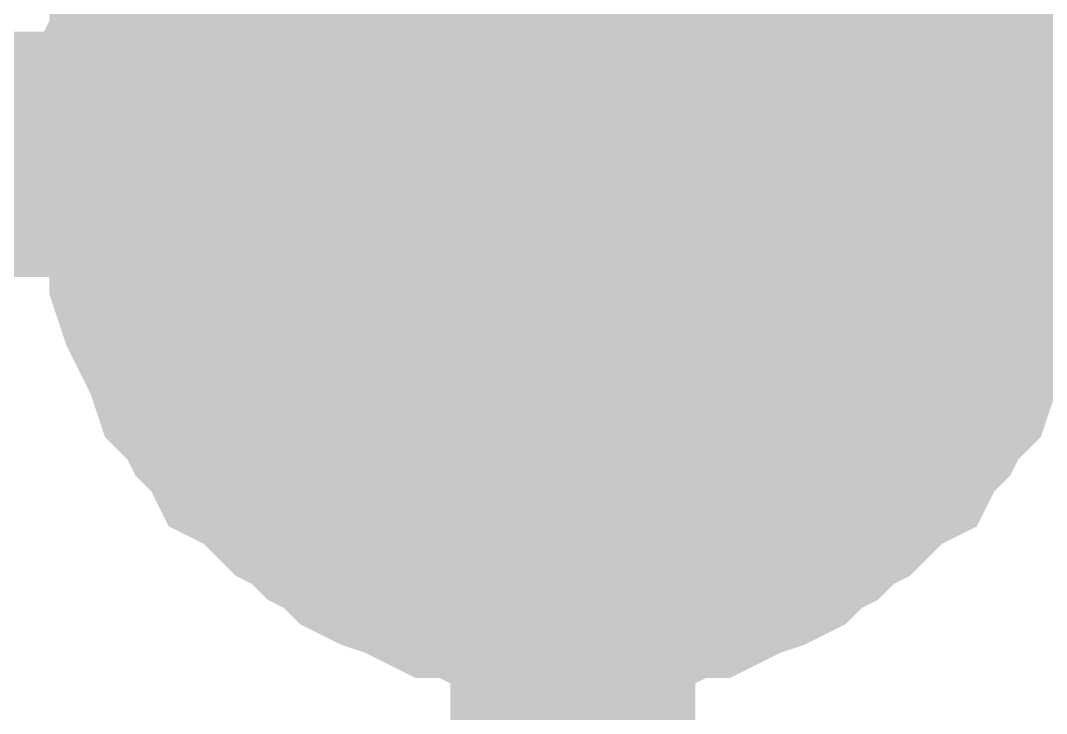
# Model space of a CAD drawing. Header units: inches. Extents: x 0 to 16.9, y 0 to 11.7.
# Drawn here: x 6.58814 to 6.6375, y 10.13031 to 10.16364 of the extents above; entities that cross this region are included whole.
import ezdxf

# ---------------------------------------------------------------- set-up
doc = ezdxf.new("R2010")
doc.units = ezdxf.units.IN
doc.header["$MEASUREMENT"] = 0
doc.layers.add('Sheet', color=255, linetype='Continuous')

msp = doc.modelspace()

# ---------------------------------------------------------------- linework, layer by layer
at = {"layer": 'Sheet'}
msp.add_lwpolyline([(6.604177, 10.157486, 0.02, 0.02, 1), (6.624177, 10.157486, 0.02, 0.02, 1)], format="xyseb", close=True, dxfattribs=at)
for points in [[(6.594654, 10.157215, 0.0118, 0.0118, 0), (6.594654, 10.158373, 0.0118, 0.0118, 0), (6.594654, 10.159145, 0.0118, 0.0118, 0), (6.595039, 10.160302, 0.0118, 0.0118, 0), (6.595039, 10.16146, 0.0118, 0.0118, 0), (6.595425, 10.162231, 0.0118, 0.0118, 0), (6.595425, 10.163389, 0.0118, 0.0118, 0), (6.595811, 10.164161, 0.0118, 0.0118, 0), (6.596197, 10.164932, 0.0118, 0.0118, 0), (6.596582, 10.16609, 0.0118, 0.0118, 0), (6.596968, 10.166862, 0.0118, 0.0118, 0), (6.597354, 10.167633, 0.0118, 0.0118, 0), (6.598125, 10.168405, 0.0118, 0.0118, 0), (6.598511, 10.169177, 0.0118, 0.0118, 0), (6.599283, 10.169948, 0.0118, 0.0118, 0)], [(6.594654, 10.157215, 0.0118, 0.0118, 0), (6.594654, 10.158373, 0.0118, 0.0118, 0), (6.594654, 10.159145, 0.0118, 0.0118, 0), (6.595039, 10.160302, 0.0118, 0.0118, 0), (6.595039, 10.16146, 0.0118, 0.0118, 0), (6.595425, 10.162231, 0.0118, 0.0118, 0), (6.595425, 10.163389, 0.0118, 0.0118, 0), (6.595811, 10.164161, 0.0118, 0.0118, 0), (6.596197, 10.164932, 0.0118, 0.0118, 0), (6.596582, 10.16609, 0.0118, 0.0118, 0), (6.596968, 10.166862, 0.0118, 0.0118, 0), (6.597354, 10.167633, 0.0118, 0.0118, 0), (6.598125, 10.168405, 0.0118, 0.0118, 0), (6.598511, 10.169177, 0.0118, 0.0118, 0), (6.599283, 10.169948, 0.0118, 0.0118, 0)], [(6.594654, 10.157215, 0.0118, 0.0118, 0), (6.594654, 10.158373, 0.0118, 0.0118, 0), (6.594654, 10.159145, 0.0118, 0.0118, 0), (6.595039, 10.160302, 0.0118, 0.0118, 0), (6.595039, 10.16146, 0.0118, 0.0118, 0), (6.595425, 10.162231, 0.0118, 0.0118, 0), (6.595425, 10.163389, 0.0118, 0.0118, 0), (6.595811, 10.164161, 0.0118, 0.0118, 0), (6.596197, 10.164932, 0.0118, 0.0118, 0), (6.596582, 10.16609, 0.0118, 0.0118, 0), (6.596968, 10.166862, 0.0118, 0.0118, 0), (6.597354, 10.167633, 0.0118, 0.0118, 0), (6.598125, 10.168405, 0.0118, 0.0118, 0), (6.598511, 10.169177, 0.0118, 0.0118, 0), (6.599283, 10.169948, 0.0118, 0.0118, 0)], [(6.594654, 10.157215, 0.0118, 0.0118, 0), (6.594654, 10.158373, 0.0118, 0.0118, 0), (6.594654, 10.159145, 0.0118, 0.0118, 0), (6.595039, 10.160302, 0.0118, 0.0118, 0), (6.595039, 10.16146, 0.0118, 0.0118, 0), (6.595425, 10.162231, 0.0118, 0.0118, 0), (6.595425, 10.163389, 0.0118, 0.0118, 0), (6.595811, 10.164161, 0.0118, 0.0118, 0), (6.596197, 10.164932, 0.0118, 0.0118, 0), (6.596582, 10.16609, 0.0118, 0.0118, 0), (6.596968, 10.166862, 0.0118, 0.0118, 0), (6.597354, 10.167633, 0.0118, 0.0118, 0), (6.598125, 10.168405, 0.0118, 0.0118, 0), (6.598511, 10.169177, 0.0118, 0.0118, 0), (6.599283, 10.169948, 0.0118, 0.0118, 0)], [(6.630144, 10.169948, 0.0118, 0.0118, 0), (6.630915, 10.169177, 0.0118, 0.0118, 0), (6.631301, 10.168405, 0.0118, 0.0118, 0), (6.632073, 10.167633, 0.0118, 0.0118, 0), (6.632459, 10.166862, 0.0118, 0.0118, 0), (6.632844, 10.16609, 0.0118, 0.0118, 0), (6.63323, 10.164932, 0.0118, 0.0118, 0), (6.633616, 10.164161, 0.0118, 0.0118, 0), (6.634002, 10.163389, 0.0118, 0.0118, 0), (6.634002, 10.162231, 0.0118, 0.0118, 0), (6.634387, 10.16146, 0.0118, 0.0118, 0), (6.634387, 10.160302, 0.0118, 0.0118, 0), (6.634773, 10.159145, 0.0118, 0.0118, 0), (6.634773, 10.158373, 0.0118, 0.0118, 0), (6.634773, 10.157215, 0.0118, 0.0118, 0)], [(6.630144, 10.169948, 0.0118, 0.0118, 0), (6.630915, 10.169177, 0.0118, 0.0118, 0), (6.631301, 10.168405, 0.0118, 0.0118, 0), (6.632073, 10.167633, 0.0118, 0.0118, 0), (6.632459, 10.166862, 0.0118, 0.0118, 0), (6.632844, 10.16609, 0.0118, 0.0118, 0), (6.63323, 10.164932, 0.0118, 0.0118, 0), (6.633616, 10.164161, 0.0118, 0.0118, 0), (6.634002, 10.163389, 0.0118, 0.0118, 0), (6.634002, 10.162231, 0.0118, 0.0118, 0), (6.634387, 10.16146, 0.0118, 0.0118, 0), (6.634387, 10.160302, 0.0118, 0.0118, 0), (6.634773, 10.159145, 0.0118, 0.0118, 0), (6.634773, 10.158373, 0.0118, 0.0118, 0), (6.634773, 10.157215, 0.0118, 0.0118, 0)], [(6.630144, 10.169948, 0.0118, 0.0118, 0), (6.630915, 10.169177, 0.0118, 0.0118, 0), (6.631301, 10.168405, 0.0118, 0.0118, 0), (6.632073, 10.167633, 0.0118, 0.0118, 0), (6.632459, 10.166862, 0.0118, 0.0118, 0), (6.632844, 10.16609, 0.0118, 0.0118, 0), (6.63323, 10.164932, 0.0118, 0.0118, 0), (6.633616, 10.164161, 0.0118, 0.0118, 0), (6.634002, 10.163389, 0.0118, 0.0118, 0), (6.634002, 10.162231, 0.0118, 0.0118, 0), (6.634387, 10.16146, 0.0118, 0.0118, 0), (6.634387, 10.160302, 0.0118, 0.0118, 0), (6.634773, 10.159145, 0.0118, 0.0118, 0), (6.634773, 10.158373, 0.0118, 0.0118, 0), (6.634773, 10.157215, 0.0118, 0.0118, 0)], [(6.630144, 10.169948, 0.0118, 0.0118, 0), (6.630915, 10.169177, 0.0118, 0.0118, 0), (6.631301, 10.168405, 0.0118, 0.0118, 0), (6.632073, 10.167633, 0.0118, 0.0118, 0), (6.632459, 10.166862, 0.0118, 0.0118, 0), (6.632844, 10.16609, 0.0118, 0.0118, 0), (6.63323, 10.164932, 0.0118, 0.0118, 0), (6.633616, 10.164161, 0.0118, 0.0118, 0), (6.634002, 10.163389, 0.0118, 0.0118, 0), (6.634002, 10.162231, 0.0118, 0.0118, 0), (6.634387, 10.16146, 0.0118, 0.0118, 0), (6.634387, 10.160302, 0.0118, 0.0118, 0), (6.634773, 10.159145, 0.0118, 0.0118, 0), (6.634773, 10.158373, 0.0118, 0.0118, 0), (6.634773, 10.157215, 0.0118, 0.0118, 0)], [(6.594654, 10.157215, 0.0039, 0.0039, 0), (6.594654, 10.158373, 0.0039, 0.0039, 0), (6.594654, 10.159145, 0.0039, 0.0039, 0), (6.595039, 10.160302, 0.0039, 0.0039, 0), (6.595039, 10.16146, 0.0039, 0.0039, 0), (6.595425, 10.162231, 0.0039, 0.0039, 0), (6.595425, 10.163389, 0.0039, 0.0039, 0), (6.595811, 10.164161, 0.0039, 0.0039, 0), (6.596197, 10.164932, 0.0039, 0.0039, 0), (6.596582, 10.16609, 0.0039, 0.0039, 0)], [(6.594654, 10.157215, 0.0039, 0.0039, 0), (6.594654, 10.158373, 0.0039, 0.0039, 0), (6.594654, 10.159145, 0.0039, 0.0039, 0), (6.595039, 10.160302, 0.0039, 0.0039, 0), (6.595039, 10.16146, 0.0039, 0.0039, 0), (6.595425, 10.162231, 0.0039, 0.0039, 0), (6.595425, 10.163389, 0.0039, 0.0039, 0), (6.595811, 10.164161, 0.0039, 0.0039, 0), (6.596197, 10.164932, 0.0039, 0.0039, 0), (6.596582, 10.16609, 0.0039, 0.0039, 0)], [(6.594654, 10.157215, 0.0039, 0.0039, 0), (6.594654, 10.158373, 0.0039, 0.0039, 0), (6.594654, 10.159145, 0.0039, 0.0039, 0), (6.595039, 10.160302, 0.0039, 0.0039, 0), (6.595039, 10.16146, 0.0039, 0.0039, 0), (6.595425, 10.162231, 0.0039, 0.0039, 0), (6.595425, 10.163389, 0.0039, 0.0039, 0), (6.595811, 10.164161, 0.0039, 0.0039, 0), (6.596197, 10.164932, 0.0039, 0.0039, 0), (6.596582, 10.16609, 0.0039, 0.0039, 0)], [(6.594654, 10.157215, 0.0039, 0.0039, 0), (6.594654, 10.158373, 0.0039, 0.0039, 0), (6.594654, 10.159145, 0.0039, 0.0039, 0), (6.595039, 10.160302, 0.0039, 0.0039, 0), (6.595039, 10.16146, 0.0039, 0.0039, 0), (6.595425, 10.162231, 0.0039, 0.0039, 0), (6.595425, 10.163389, 0.0039, 0.0039, 0), (6.595811, 10.164161, 0.0039, 0.0039, 0), (6.596197, 10.164932, 0.0039, 0.0039, 0), (6.596582, 10.16609, 0.0039, 0.0039, 0)], [(6.632844, 10.16609, 0.0039, 0.0039, 0), (6.63323, 10.164932, 0.0039, 0.0039, 0), (6.633616, 10.164161, 0.0039, 0.0039, 0), (6.634002, 10.163389, 0.0039, 0.0039, 0), (6.634002, 10.162231, 0.0039, 0.0039, 0), (6.634387, 10.16146, 0.0039, 0.0039, 0), (6.634387, 10.160302, 0.0039, 0.0039, 0), (6.634773, 10.159145, 0.0039, 0.0039, 0), (6.634773, 10.158373, 0.0039, 0.0039, 0), (6.634773, 10.157215, 0.0039, 0.0039, 0)], [(6.632844, 10.16609, 0.0039, 0.0039, 0), (6.63323, 10.164932, 0.0039, 0.0039, 0), (6.633616, 10.164161, 0.0039, 0.0039, 0), (6.634002, 10.163389, 0.0039, 0.0039, 0), (6.634002, 10.162231, 0.0039, 0.0039, 0), (6.634387, 10.16146, 0.0039, 0.0039, 0), (6.634387, 10.160302, 0.0039, 0.0039, 0), (6.634773, 10.159145, 0.0039, 0.0039, 0), (6.634773, 10.158373, 0.0039, 0.0039, 0), (6.634773, 10.157215, 0.0039, 0.0039, 0)], [(6.632844, 10.16609, 0.0039, 0.0039, 0), (6.63323, 10.164932, 0.0039, 0.0039, 0), (6.633616, 10.164161, 0.0039, 0.0039, 0), (6.634002, 10.163389, 0.0039, 0.0039, 0), (6.634002, 10.162231, 0.0039, 0.0039, 0), (6.634387, 10.16146, 0.0039, 0.0039, 0), (6.634387, 10.160302, 0.0039, 0.0039, 0), (6.634773, 10.159145, 0.0039, 0.0039, 0), (6.634773, 10.158373, 0.0039, 0.0039, 0), (6.634773, 10.157215, 0.0039, 0.0039, 0)], [(6.632844, 10.16609, 0.0039, 0.0039, 0), (6.63323, 10.164932, 0.0039, 0.0039, 0), (6.633616, 10.164161, 0.0039, 0.0039, 0), (6.634002, 10.163389, 0.0039, 0.0039, 0), (6.634002, 10.162231, 0.0039, 0.0039, 0), (6.634387, 10.16146, 0.0039, 0.0039, 0), (6.634387, 10.160302, 0.0039, 0.0039, 0), (6.634773, 10.159145, 0.0039, 0.0039, 0), (6.634773, 10.158373, 0.0039, 0.0039, 0), (6.634773, 10.157215, 0.0039, 0.0039, 0)], [(6.614713, 9.727374, 0.0118, 0.0118, 0), (6.614713, 10.157215, 0.0118, 0.0118, 0), (6.103189, 10.157215, 0.0118, 0.0118, 0)], [(6.614713, 10.137151, 0.0118, 0.0118, 0), (6.613556, 10.137151, 0.0118, 0.0118, 0), (6.612784, 10.137151, 0.0118, 0.0118, 0), (6.611627, 10.137537, 0.0118, 0.0118, 0), (6.61047, 10.137537, 0.0118, 0.0118, 0), (6.609698, 10.137923, 0.0118, 0.0118, 0), (6.608541, 10.137923, 0.0118, 0.0118, 0), (6.60777, 10.138308, 0.0118, 0.0118, 0), (6.606998, 10.138694, 0.0118, 0.0118, 0), (6.605841, 10.13908, 0.0118, 0.0118, 0), (6.605069, 10.139466, 0.0118, 0.0118, 0), (6.604298, 10.140238, 0.0118, 0.0118, 0), (6.603526, 10.140624, 0.0118, 0.0118, 0), (6.602755, 10.141395, 0.0118, 0.0118, 0), (6.601983, 10.141781, 0.0118, 0.0118, 0), (6.601212, 10.142553, 0.0118, 0.0118, 0), (6.60044, 10.143325, 0.0118, 0.0118, 0), (6.599668, 10.14371, 0.0118, 0.0118, 0), (6.599283, 10.144482, 0.0118, 0.0118, 0), (6.598511, 10.145254, 0.0118, 0.0118, 0), (6.598125, 10.146026, 0.0118, 0.0118, 0), (6.597354, 10.146797, 0.0118, 0.0118, 0), (6.596968, 10.147955, 0.0118, 0.0118, 0), (6.596582, 10.148727, 0.0118, 0.0118, 0), (6.596197, 10.149498, 0.0118, 0.0118, 0), (6.595811, 10.15027, 0.0118, 0.0118, 0), (6.595425, 10.151427, 0.0118, 0.0118, 0), (6.595425, 10.152199, 0.0118, 0.0118, 0), (6.595039, 10.153357, 0.0118, 0.0118, 0), (6.595039, 10.154128, 0.0118, 0.0118, 0), (6.594654, 10.155286, 0.0118, 0.0118, 0), (6.594654, 10.156058, 0.0118, 0.0118, 0), (6.594654, 10.157215, 0.0118, 0.0118, 0)], [(6.594654, 10.157215, 0.0118, 0.0118, 0), (6.594654, 10.157215, 0.0118, 0.0118, 0)], [(6.614713, 10.137151, 0.0118, 0.0118, 0), (6.613556, 10.137151, 0.0118, 0.0118, 0), (6.612784, 10.137151, 0.0118, 0.0118, 0), (6.611627, 10.137537, 0.0118, 0.0118, 0), (6.61047, 10.137537, 0.0118, 0.0118, 0), (6.609698, 10.137923, 0.0118, 0.0118, 0), (6.608541, 10.137923, 0.0118, 0.0118, 0), (6.60777, 10.138308, 0.0118, 0.0118, 0), (6.606998, 10.138694, 0.0118, 0.0118, 0), (6.605841, 10.13908, 0.0118, 0.0118, 0), (6.605069, 10.139466, 0.0118, 0.0118, 0), (6.604298, 10.140238, 0.0118, 0.0118, 0), (6.603526, 10.140624, 0.0118, 0.0118, 0), (6.602755, 10.141395, 0.0118, 0.0118, 0), (6.601983, 10.141781, 0.0118, 0.0118, 0), (6.601212, 10.142553, 0.0118, 0.0118, 0), (6.60044, 10.143325, 0.0118, 0.0118, 0), (6.599668, 10.14371, 0.0118, 0.0118, 0), (6.599283, 10.144482, 0.0118, 0.0118, 0), (6.598511, 10.145254, 0.0118, 0.0118, 0), (6.598125, 10.146026, 0.0118, 0.0118, 0), (6.597354, 10.146797, 0.0118, 0.0118, 0), (6.596968, 10.147955, 0.0118, 0.0118, 0), (6.596582, 10.148727, 0.0118, 0.0118, 0), (6.596197, 10.149498, 0.0118, 0.0118, 0), (6.595811, 10.15027, 0.0118, 0.0118, 0), (6.595425, 10.151427, 0.0118, 0.0118, 0), (6.595425, 10.152199, 0.0118, 0.0118, 0), (6.595039, 10.153357, 0.0118, 0.0118, 0), (6.595039, 10.154128, 0.0118, 0.0118, 0), (6.594654, 10.155286, 0.0118, 0.0118, 0), (6.594654, 10.156058, 0.0118, 0.0118, 0), (6.594654, 10.157215, 0.0118, 0.0118, 0)], [(6.594654, 10.157215, 0.0118, 0.0118, 0), (6.594654, 10.157215, 0.0118, 0.0118, 0)], [(6.614713, 10.137151, 0.0118, 0.0118, 0), (6.613556, 10.137151, 0.0118, 0.0118, 0), (6.612784, 10.137151, 0.0118, 0.0118, 0), (6.611627, 10.137537, 0.0118, 0.0118, 0), (6.61047, 10.137537, 0.0118, 0.0118, 0), (6.609698, 10.137923, 0.0118, 0.0118, 0), (6.608541, 10.137923, 0.0118, 0.0118, 0), (6.60777, 10.138308, 0.0118, 0.0118, 0), (6.606998, 10.138694, 0.0118, 0.0118, 0), (6.605841, 10.13908, 0.0118, 0.0118, 0), (6.605069, 10.139466, 0.0118, 0.0118, 0), (6.604298, 10.140238, 0.0118, 0.0118, 0), (6.603526, 10.140624, 0.0118, 0.0118, 0), (6.602755, 10.141395, 0.0118, 0.0118, 0), (6.601983, 10.141781, 0.0118, 0.0118, 0), (6.601212, 10.142553, 0.0118, 0.0118, 0), (6.60044, 10.143325, 0.0118, 0.0118, 0), (6.599668, 10.14371, 0.0118, 0.0118, 0), (6.599283, 10.144482, 0.0118, 0.0118, 0), (6.598511, 10.145254, 0.0118, 0.0118, 0), (6.598125, 10.146026, 0.0118, 0.0118, 0), (6.597354, 10.146797, 0.0118, 0.0118, 0), (6.596968, 10.147955, 0.0118, 0.0118, 0), (6.596582, 10.148727, 0.0118, 0.0118, 0), (6.596197, 10.149498, 0.0118, 0.0118, 0), (6.595811, 10.15027, 0.0118, 0.0118, 0), (6.595425, 10.151427, 0.0118, 0.0118, 0), (6.595425, 10.152199, 0.0118, 0.0118, 0), (6.595039, 10.153357, 0.0118, 0.0118, 0), (6.595039, 10.154128, 0.0118, 0.0118, 0), (6.594654, 10.155286, 0.0118, 0.0118, 0), (6.594654, 10.156058, 0.0118, 0.0118, 0), (6.594654, 10.157215, 0.0118, 0.0118, 0)], [(6.594654, 10.157215, 0.0118, 0.0118, 0), (6.594654, 10.157215, 0.0118, 0.0118, 0)], [(6.614713, 10.137151, 0.0118, 0.0118, 0), (6.613556, 10.137151, 0.0118, 0.0118, 0), (6.612784, 10.137151, 0.0118, 0.0118, 0), (6.611627, 10.137537, 0.0118, 0.0118, 0), (6.61047, 10.137537, 0.0118, 0.0118, 0), (6.609698, 10.137923, 0.0118, 0.0118, 0), (6.608541, 10.137923, 0.0118, 0.0118, 0), (6.60777, 10.138308, 0.0118, 0.0118, 0), (6.606998, 10.138694, 0.0118, 0.0118, 0), (6.605841, 10.13908, 0.0118, 0.0118, 0), (6.605069, 10.139466, 0.0118, 0.0118, 0), (6.604298, 10.140238, 0.0118, 0.0118, 0), (6.603526, 10.140624, 0.0118, 0.0118, 0), (6.602755, 10.141395, 0.0118, 0.0118, 0), (6.601983, 10.141781, 0.0118, 0.0118, 0), (6.601212, 10.142553, 0.0118, 0.0118, 0), (6.60044, 10.143325, 0.0118, 0.0118, 0), (6.599668, 10.14371, 0.0118, 0.0118, 0), (6.599283, 10.144482, 0.0118, 0.0118, 0), (6.598511, 10.145254, 0.0118, 0.0118, 0), (6.598125, 10.146026, 0.0118, 0.0118, 0), (6.597354, 10.146797, 0.0118, 0.0118, 0), (6.596968, 10.147955, 0.0118, 0.0118, 0), (6.596582, 10.148727, 0.0118, 0.0118, 0), (6.596197, 10.149498, 0.0118, 0.0118, 0), (6.595811, 10.15027, 0.0118, 0.0118, 0), (6.595425, 10.151427, 0.0118, 0.0118, 0), (6.595425, 10.152199, 0.0118, 0.0118, 0), (6.595039, 10.153357, 0.0118, 0.0118, 0), (6.595039, 10.154128, 0.0118, 0.0118, 0), (6.594654, 10.155286, 0.0118, 0.0118, 0), (6.594654, 10.156058, 0.0118, 0.0118, 0), (6.594654, 10.157215, 0.0118, 0.0118, 0)], [(6.594654, 10.157215, 0.0118, 0.0118, 0), (6.594654, 10.157215, 0.0118, 0.0118, 0)], [(6.634773, 10.157215, 0.0118, 0.0118, 0), (6.634773, 10.156058, 0.0118, 0.0118, 0), (6.634773, 10.155286, 0.0118, 0.0118, 0), (6.634387, 10.154128, 0.0118, 0.0118, 0), (6.634387, 10.153357, 0.0118, 0.0118, 0), (6.634002, 10.152199, 0.0118, 0.0118, 0), (6.634002, 10.151427, 0.0118, 0.0118, 0), (6.633616, 10.15027, 0.0118, 0.0118, 0), (6.63323, 10.149498, 0.0118, 0.0118, 0), (6.632844, 10.148727, 0.0118, 0.0118, 0), (6.632459, 10.147955, 0.0118, 0.0118, 0), (6.632073, 10.146797, 0.0118, 0.0118, 0), (6.631301, 10.146026, 0.0118, 0.0118, 0), (6.630915, 10.145254, 0.0118, 0.0118, 0), (6.630144, 10.144482, 0.0118, 0.0118, 0), (6.629758, 10.14371, 0.0118, 0.0118, 0), (6.628987, 10.143325, 0.0118, 0.0118, 0), (6.628215, 10.142553, 0.0118, 0.0118, 0), (6.627444, 10.141781, 0.0118, 0.0118, 0), (6.626672, 10.141395, 0.0118, 0.0118, 0), (6.6259, 10.140624, 0.0118, 0.0118, 0), (6.625129, 10.140238, 0.0118, 0.0118, 0), (6.624357, 10.139466, 0.0118, 0.0118, 0), (6.623586, 10.13908, 0.0118, 0.0118, 0), (6.622429, 10.138694, 0.0118, 0.0118, 0), (6.621657, 10.138308, 0.0118, 0.0118, 0), (6.620886, 10.137923, 0.0118, 0.0118, 0), (6.619728, 10.137923, 0.0118, 0.0118, 0), (6.618957, 10.137537, 0.0118, 0.0118, 0), (6.617799, 10.137537, 0.0118, 0.0118, 0), (6.616642, 10.137151, 0.0118, 0.0118, 0), (6.615871, 10.137151, 0.0118, 0.0118, 0), (6.614713, 10.137151, 0.0118, 0.0118, 0)], [(7.047542, 9.727374, 0.0118, 0.0118, 0), (7.047542, 10.157215, 0.0118, 0.0118, 0), (6.614713, 10.157215, 0.0118, 0.0118, 0)], [(6.634773, 10.157215, 0.0118, 0.0118, 0), (6.634773, 10.156058, 0.0118, 0.0118, 0), (6.634773, 10.155286, 0.0118, 0.0118, 0), (6.634387, 10.154128, 0.0118, 0.0118, 0), (6.634387, 10.153357, 0.0118, 0.0118, 0), (6.634002, 10.152199, 0.0118, 0.0118, 0), (6.634002, 10.151427, 0.0118, 0.0118, 0), (6.633616, 10.15027, 0.0118, 0.0118, 0), (6.63323, 10.149498, 0.0118, 0.0118, 0), (6.632844, 10.148727, 0.0118, 0.0118, 0), (6.632459, 10.147955, 0.0118, 0.0118, 0), (6.632073, 10.146797, 0.0118, 0.0118, 0), (6.631301, 10.146026, 0.0118, 0.0118, 0), (6.630915, 10.145254, 0.0118, 0.0118, 0), (6.630144, 10.144482, 0.0118, 0.0118, 0), (6.629758, 10.14371, 0.0118, 0.0118, 0), (6.628987, 10.143325, 0.0118, 0.0118, 0), (6.628215, 10.142553, 0.0118, 0.0118, 0), (6.627444, 10.141781, 0.0118, 0.0118, 0), (6.626672, 10.141395, 0.0118, 0.0118, 0), (6.6259, 10.140624, 0.0118, 0.0118, 0), (6.625129, 10.140238, 0.0118, 0.0118, 0), (6.624357, 10.139466, 0.0118, 0.0118, 0), (6.623586, 10.13908, 0.0118, 0.0118, 0), (6.622429, 10.138694, 0.0118, 0.0118, 0), (6.621657, 10.138308, 0.0118, 0.0118, 0), (6.620886, 10.137923, 0.0118, 0.0118, 0), (6.619728, 10.137923, 0.0118, 0.0118, 0), (6.618957, 10.137537, 0.0118, 0.0118, 0), (6.617799, 10.137537, 0.0118, 0.0118, 0), (6.616642, 10.137151, 0.0118, 0.0118, 0), (6.615871, 10.137151, 0.0118, 0.0118, 0), (6.614713, 10.137151, 0.0118, 0.0118, 0)], [(6.634773, 10.157215, 0.0118, 0.0118, 0), (6.634773, 10.156058, 0.0118, 0.0118, 0), (6.634773, 10.155286, 0.0118, 0.0118, 0), (6.634387, 10.154128, 0.0118, 0.0118, 0), (6.634387, 10.153357, 0.0118, 0.0118, 0), (6.634002, 10.152199, 0.0118, 0.0118, 0), (6.634002, 10.151427, 0.0118, 0.0118, 0), (6.633616, 10.15027, 0.0118, 0.0118, 0), (6.63323, 10.149498, 0.0118, 0.0118, 0), (6.632844, 10.148727, 0.0118, 0.0118, 0), (6.632459, 10.147955, 0.0118, 0.0118, 0), (6.632073, 10.146797, 0.0118, 0.0118, 0), (6.631301, 10.146026, 0.0118, 0.0118, 0), (6.630915, 10.145254, 0.0118, 0.0118, 0), (6.630144, 10.144482, 0.0118, 0.0118, 0), (6.629758, 10.14371, 0.0118, 0.0118, 0), (6.628987, 10.143325, 0.0118, 0.0118, 0), (6.628215, 10.142553, 0.0118, 0.0118, 0), (6.627444, 10.141781, 0.0118, 0.0118, 0), (6.626672, 10.141395, 0.0118, 0.0118, 0), (6.6259, 10.140624, 0.0118, 0.0118, 0), (6.625129, 10.140238, 0.0118, 0.0118, 0), (6.624357, 10.139466, 0.0118, 0.0118, 0), (6.623586, 10.13908, 0.0118, 0.0118, 0), (6.622429, 10.138694, 0.0118, 0.0118, 0), (6.621657, 10.138308, 0.0118, 0.0118, 0), (6.620886, 10.137923, 0.0118, 0.0118, 0), (6.619728, 10.137923, 0.0118, 0.0118, 0), (6.618957, 10.137537, 0.0118, 0.0118, 0), (6.617799, 10.137537, 0.0118, 0.0118, 0), (6.616642, 10.137151, 0.0118, 0.0118, 0), (6.615871, 10.137151, 0.0118, 0.0118, 0), (6.614713, 10.137151, 0.0118, 0.0118, 0)], [(6.634773, 10.157215, 0.0118, 0.0118, 0), (6.634773, 10.156058, 0.0118, 0.0118, 0), (6.634773, 10.155286, 0.0118, 0.0118, 0), (6.634387, 10.154128, 0.0118, 0.0118, 0), (6.634387, 10.153357, 0.0118, 0.0118, 0), (6.634002, 10.152199, 0.0118, 0.0118, 0), (6.634002, 10.151427, 0.0118, 0.0118, 0), (6.633616, 10.15027, 0.0118, 0.0118, 0), (6.63323, 10.149498, 0.0118, 0.0118, 0), (6.632844, 10.148727, 0.0118, 0.0118, 0), (6.632459, 10.147955, 0.0118, 0.0118, 0), (6.632073, 10.146797, 0.0118, 0.0118, 0), (6.631301, 10.146026, 0.0118, 0.0118, 0), (6.630915, 10.145254, 0.0118, 0.0118, 0), (6.630144, 10.144482, 0.0118, 0.0118, 0), (6.629758, 10.14371, 0.0118, 0.0118, 0), (6.628987, 10.143325, 0.0118, 0.0118, 0), (6.628215, 10.142553, 0.0118, 0.0118, 0), (6.627444, 10.141781, 0.0118, 0.0118, 0), (6.626672, 10.141395, 0.0118, 0.0118, 0), (6.6259, 10.140624, 0.0118, 0.0118, 0), (6.625129, 10.140238, 0.0118, 0.0118, 0), (6.624357, 10.139466, 0.0118, 0.0118, 0), (6.623586, 10.13908, 0.0118, 0.0118, 0), (6.622429, 10.138694, 0.0118, 0.0118, 0), (6.621657, 10.138308, 0.0118, 0.0118, 0), (6.620886, 10.137923, 0.0118, 0.0118, 0), (6.619728, 10.137923, 0.0118, 0.0118, 0), (6.618957, 10.137537, 0.0118, 0.0118, 0), (6.617799, 10.137537, 0.0118, 0.0118, 0), (6.616642, 10.137151, 0.0118, 0.0118, 0), (6.615871, 10.137151, 0.0118, 0.0118, 0), (6.614713, 10.137151, 0.0118, 0.0118, 0)], [(6.634773, 10.157215, 0.0118, 0.0118, 0), (6.634773, 10.157215, 0.0118, 0.0118, 0), (6.634773, 10.157215, 0.0118, 0.0118, 0), (6.634773, 10.157215, 0.0118, 0.0118, 0), (6.634773, 10.157215, 0.0118, 0.0118, 0), (6.634773, 10.157215, 0.0118, 0.0118, 0), (6.634773, 10.157215, 0.0118, 0.0118, 0), (6.634773, 10.157215, 0.0118, 0.0118, 0), (6.634773, 10.157215, 0.0118, 0.0118, 0), (6.634773, 10.157215, 0.0118, 0.0118, 0), (6.634773, 10.157215, 0.0118, 0.0118, 0), (6.634773, 10.157215, 0.0118, 0.0118, 0), (6.634773, 10.157215, 0.0118, 0.0118, 0), (6.634773, 10.157215, 0.0118, 0.0118, 0), (6.634773, 10.157215, 0.0118, 0.0118, 0), (6.634773, 10.157215, 0.0118, 0.0118, 0), (6.634773, 10.157215, 0.0118, 0.0118, 0), (6.634773, 10.157215, 0.0118, 0.0118, 0), (6.634773, 10.157215, 0.0118, 0.0118, 0), (6.634773, 10.157215, 0.0118, 0.0118, 0), (6.634773, 10.157215, 0.0118, 0.0118, 0), (6.634773, 10.157215, 0.0118, 0.0118, 0), (6.634773, 10.157215, 0.0118, 0.0118, 0), (6.634773, 10.157215, 0.0118, 0.0118, 0), (6.634773, 10.157215, 0.0118, 0.0118, 0), (6.634773, 10.157215, 0.0118, 0.0118, 0), (6.634773, 10.157215, 0.0118, 0.0118, 0), (6.634773, 10.157215, 0.0118, 0.0118, 0), (6.634773, 10.157215, 0.0118, 0.0118, 0), (6.634773, 10.157215, 0.0118, 0.0118, 0), (6.634773, 10.157215, 0.0118, 0.0118, 0), (6.634773, 10.157215, 0.0118, 0.0118, 0), (6.634773, 10.157215, 0.0118, 0.0118, 0)], [(6.634773, 10.157215, 0.0118, 0.0118, 0), (6.634773, 10.157215, 0.0118, 0.0118, 0)], [(6.634773, 10.157215, 0.0118, 0.0118, 0), (6.634773, 10.157215, 0.0118, 0.0118, 0), (6.634773, 10.157215, 0.0118, 0.0118, 0), (6.634773, 10.157215, 0.0118, 0.0118, 0), (6.634773, 10.157215, 0.0118, 0.0118, 0), (6.634773, 10.157215, 0.0118, 0.0118, 0), (6.634773, 10.157215, 0.0118, 0.0118, 0), (6.634773, 10.157215, 0.0118, 0.0118, 0), (6.634773, 10.157215, 0.0118, 0.0118, 0), (6.634773, 10.157215, 0.0118, 0.0118, 0), (6.634773, 10.157215, 0.0118, 0.0118, 0), (6.634773, 10.157215, 0.0118, 0.0118, 0), (6.634773, 10.157215, 0.0118, 0.0118, 0), (6.634773, 10.157215, 0.0118, 0.0118, 0), (6.634773, 10.157215, 0.0118, 0.0118, 0), (6.634773, 10.157215, 0.0118, 0.0118, 0), (6.634773, 10.157215, 0.0118, 0.0118, 0), (6.634773, 10.157215, 0.0118, 0.0118, 0), (6.634773, 10.157215, 0.0118, 0.0118, 0), (6.634773, 10.157215, 0.0118, 0.0118, 0), (6.634773, 10.157215, 0.0118, 0.0118, 0), (6.634773, 10.157215, 0.0118, 0.0118, 0), (6.634773, 10.157215, 0.0118, 0.0118, 0), (6.634773, 10.157215, 0.0118, 0.0118, 0), (6.634773, 10.157215, 0.0118, 0.0118, 0), (6.634773, 10.157215, 0.0118, 0.0118, 0), (6.634773, 10.157215, 0.0118, 0.0118, 0), (6.634773, 10.157215, 0.0118, 0.0118, 0), (6.634773, 10.157215, 0.0118, 0.0118, 0), (6.634773, 10.157215, 0.0118, 0.0118, 0), (6.634773, 10.157215, 0.0118, 0.0118, 0), (6.634773, 10.157215, 0.0118, 0.0118, 0), (6.634773, 10.157215, 0.0118, 0.0118, 0)], [(6.634773, 10.157215, 0.0118, 0.0118, 0), (6.634773, 10.157215, 0.0118, 0.0118, 0)], [(6.634773, 10.157215, 0.0118, 0.0118, 0), (6.634773, 10.157215, 0.0118, 0.0118, 0), (6.634773, 10.157215, 0.0118, 0.0118, 0), (6.634773, 10.157215, 0.0118, 0.0118, 0), (6.634773, 10.157215, 0.0118, 0.0118, 0), (6.634773, 10.157215, 0.0118, 0.0118, 0), (6.634773, 10.157215, 0.0118, 0.0118, 0), (6.634773, 10.157215, 0.0118, 0.0118, 0), (6.634773, 10.157215, 0.0118, 0.0118, 0), (6.634773, 10.157215, 0.0118, 0.0118, 0), (6.634773, 10.157215, 0.0118, 0.0118, 0), (6.634773, 10.157215, 0.0118, 0.0118, 0), (6.634773, 10.157215, 0.0118, 0.0118, 0), (6.634773, 10.157215, 0.0118, 0.0118, 0), (6.634773, 10.157215, 0.0118, 0.0118, 0), (6.634773, 10.157215, 0.0118, 0.0118, 0), (6.634773, 10.157215, 0.0118, 0.0118, 0), (6.634773, 10.157215, 0.0118, 0.0118, 0), (6.634773, 10.157215, 0.0118, 0.0118, 0), (6.634773, 10.157215, 0.0118, 0.0118, 0), (6.634773, 10.157215, 0.0118, 0.0118, 0), (6.634773, 10.157215, 0.0118, 0.0118, 0), (6.634773, 10.157215, 0.0118, 0.0118, 0), (6.634773, 10.157215, 0.0118, 0.0118, 0), (6.634773, 10.157215, 0.0118, 0.0118, 0), (6.634773, 10.157215, 0.0118, 0.0118, 0), (6.634773, 10.157215, 0.0118, 0.0118, 0), (6.634773, 10.157215, 0.0118, 0.0118, 0), (6.634773, 10.157215, 0.0118, 0.0118, 0), (6.634773, 10.157215, 0.0118, 0.0118, 0), (6.634773, 10.157215, 0.0118, 0.0118, 0), (6.634773, 10.157215, 0.0118, 0.0118, 0), (6.634773, 10.157215, 0.0118, 0.0118, 0)], [(6.634773, 10.157215, 0.0118, 0.0118, 0), (6.634773, 10.157215, 0.0118, 0.0118, 0)], [(6.634773, 10.157215, 0.0118, 0.0118, 0), (6.634773, 10.157215, 0.0118, 0.0118, 0), (6.634773, 10.157215, 0.0118, 0.0118, 0), (6.634773, 10.157215, 0.0118, 0.0118, 0), (6.634773, 10.157215, 0.0118, 0.0118, 0), (6.634773, 10.157215, 0.0118, 0.0118, 0), (6.634773, 10.157215, 0.0118, 0.0118, 0), (6.634773, 10.157215, 0.0118, 0.0118, 0), (6.634773, 10.157215, 0.0118, 0.0118, 0), (6.634773, 10.157215, 0.0118, 0.0118, 0), (6.634773, 10.157215, 0.0118, 0.0118, 0), (6.634773, 10.157215, 0.0118, 0.0118, 0), (6.634773, 10.157215, 0.0118, 0.0118, 0), (6.634773, 10.157215, 0.0118, 0.0118, 0), (6.634773, 10.157215, 0.0118, 0.0118, 0), (6.634773, 10.157215, 0.0118, 0.0118, 0), (6.634773, 10.157215, 0.0118, 0.0118, 0), (6.634773, 10.157215, 0.0118, 0.0118, 0), (6.634773, 10.157215, 0.0118, 0.0118, 0), (6.634773, 10.157215, 0.0118, 0.0118, 0), (6.634773, 10.157215, 0.0118, 0.0118, 0), (6.634773, 10.157215, 0.0118, 0.0118, 0), (6.634773, 10.157215, 0.0118, 0.0118, 0), (6.634773, 10.157215, 0.0118, 0.0118, 0), (6.634773, 10.157215, 0.0118, 0.0118, 0), (6.634773, 10.157215, 0.0118, 0.0118, 0), (6.634773, 10.157215, 0.0118, 0.0118, 0), (6.634773, 10.157215, 0.0118, 0.0118, 0), (6.634773, 10.157215, 0.0118, 0.0118, 0), (6.634773, 10.157215, 0.0118, 0.0118, 0), (6.634773, 10.157215, 0.0118, 0.0118, 0), (6.634773, 10.157215, 0.0118, 0.0118, 0), (6.634773, 10.157215, 0.0118, 0.0118, 0)], [(6.634773, 10.157215, 0.0118, 0.0118, 0), (6.634773, 10.157215, 0.0118, 0.0118, 0)], [(6.614713, 10.137151, 0.0039, 0.0039, 0), (6.613556, 10.137151, 0.0039, 0.0039, 0), (6.612784, 10.137151, 0.0039, 0.0039, 0), (6.611627, 10.137537, 0.0039, 0.0039, 0), (6.61047, 10.137537, 0.0039, 0.0039, 0), (6.609698, 10.137923, 0.0039, 0.0039, 0), (6.608541, 10.137923, 0.0039, 0.0039, 0), (6.60777, 10.138308, 0.0039, 0.0039, 0), (6.606998, 10.138694, 0.0039, 0.0039, 0), (6.605841, 10.13908, 0.0039, 0.0039, 0), (6.605069, 10.139466, 0.0039, 0.0039, 0), (6.604298, 10.140238, 0.0039, 0.0039, 0), (6.603526, 10.140624, 0.0039, 0.0039, 0), (6.602755, 10.141395, 0.0039, 0.0039, 0), (6.601983, 10.141781, 0.0039, 0.0039, 0), (6.601212, 10.142553, 0.0039, 0.0039, 0), (6.60044, 10.143325, 0.0039, 0.0039, 0), (6.599668, 10.14371, 0.0039, 0.0039, 0), (6.599283, 10.144482, 0.0039, 0.0039, 0), (6.598511, 10.145254, 0.0039, 0.0039, 0), (6.598125, 10.146026, 0.0039, 0.0039, 0), (6.597354, 10.146797, 0.0039, 0.0039, 0), (6.596968, 10.147955, 0.0039, 0.0039, 0), (6.596582, 10.148727, 0.0039, 0.0039, 0), (6.596197, 10.149498, 0.0039, 0.0039, 0), (6.595811, 10.15027, 0.0039, 0.0039, 0), (6.595425, 10.151427, 0.0039, 0.0039, 0), (6.595425, 10.152199, 0.0039, 0.0039, 0), (6.595039, 10.153357, 0.0039, 0.0039, 0), (6.595039, 10.154128, 0.0039, 0.0039, 0), (6.594654, 10.155286, 0.0039, 0.0039, 0), (6.594654, 10.156058, 0.0039, 0.0039, 0), (6.594654, 10.157215, 0.0039, 0.0039, 0)], [(6.594654, 10.157215, 0.0039, 0.0039, 0), (6.594654, 10.157215, 0.0039, 0.0039, 0)], [(6.614713, 10.137151, 0.0039, 0.0039, 0), (6.613556, 10.137151, 0.0039, 0.0039, 0), (6.612784, 10.137151, 0.0039, 0.0039, 0), (6.611627, 10.137537, 0.0039, 0.0039, 0), (6.61047, 10.137537, 0.0039, 0.0039, 0), (6.609698, 10.137923, 0.0039, 0.0039, 0), (6.608541, 10.137923, 0.0039, 0.0039, 0), (6.60777, 10.138308, 0.0039, 0.0039, 0), (6.606998, 10.138694, 0.0039, 0.0039, 0), (6.605841, 10.13908, 0.0039, 0.0039, 0), (6.605069, 10.139466, 0.0039, 0.0039, 0), (6.604298, 10.140238, 0.0039, 0.0039, 0), (6.603526, 10.140624, 0.0039, 0.0039, 0), (6.602755, 10.141395, 0.0039, 0.0039, 0), (6.601983, 10.141781, 0.0039, 0.0039, 0), (6.601212, 10.142553, 0.0039, 0.0039, 0), (6.60044, 10.143325, 0.0039, 0.0039, 0), (6.599668, 10.14371, 0.0039, 0.0039, 0), (6.599283, 10.144482, 0.0039, 0.0039, 0), (6.598511, 10.145254, 0.0039, 0.0039, 0), (6.598125, 10.146026, 0.0039, 0.0039, 0), (6.597354, 10.146797, 0.0039, 0.0039, 0), (6.596968, 10.147955, 0.0039, 0.0039, 0), (6.596582, 10.148727, 0.0039, 0.0039, 0), (6.596197, 10.149498, 0.0039, 0.0039, 0), (6.595811, 10.15027, 0.0039, 0.0039, 0), (6.595425, 10.151427, 0.0039, 0.0039, 0), (6.595425, 10.152199, 0.0039, 0.0039, 0), (6.595039, 10.153357, 0.0039, 0.0039, 0), (6.595039, 10.154128, 0.0039, 0.0039, 0), (6.594654, 10.155286, 0.0039, 0.0039, 0), (6.594654, 10.156058, 0.0039, 0.0039, 0), (6.594654, 10.157215, 0.0039, 0.0039, 0)], [(6.594654, 10.157215, 0.0039, 0.0039, 0), (6.594654, 10.157215, 0.0039, 0.0039, 0)], [(6.614713, 10.137151, 0.0039, 0.0039, 0), (6.613556, 10.137151, 0.0039, 0.0039, 0), (6.612784, 10.137151, 0.0039, 0.0039, 0), (6.611627, 10.137537, 0.0039, 0.0039, 0), (6.61047, 10.137537, 0.0039, 0.0039, 0), (6.609698, 10.137923, 0.0039, 0.0039, 0), (6.608541, 10.137923, 0.0039, 0.0039, 0), (6.60777, 10.138308, 0.0039, 0.0039, 0), (6.606998, 10.138694, 0.0039, 0.0039, 0), (6.605841, 10.13908, 0.0039, 0.0039, 0), (6.605069, 10.139466, 0.0039, 0.0039, 0), (6.604298, 10.140238, 0.0039, 0.0039, 0), (6.603526, 10.140624, 0.0039, 0.0039, 0), (6.602755, 10.141395, 0.0039, 0.0039, 0), (6.601983, 10.141781, 0.0039, 0.0039, 0), (6.601212, 10.142553, 0.0039, 0.0039, 0), (6.60044, 10.143325, 0.0039, 0.0039, 0), (6.599668, 10.14371, 0.0039, 0.0039, 0), (6.599283, 10.144482, 0.0039, 0.0039, 0), (6.598511, 10.145254, 0.0039, 0.0039, 0), (6.598125, 10.146026, 0.0039, 0.0039, 0), (6.597354, 10.146797, 0.0039, 0.0039, 0), (6.596968, 10.147955, 0.0039, 0.0039, 0), (6.596582, 10.148727, 0.0039, 0.0039, 0), (6.596197, 10.149498, 0.0039, 0.0039, 0), (6.595811, 10.15027, 0.0039, 0.0039, 0), (6.595425, 10.151427, 0.0039, 0.0039, 0), (6.595425, 10.152199, 0.0039, 0.0039, 0), (6.595039, 10.153357, 0.0039, 0.0039, 0), (6.595039, 10.154128, 0.0039, 0.0039, 0), (6.594654, 10.155286, 0.0039, 0.0039, 0), (6.594654, 10.156058, 0.0039, 0.0039, 0), (6.594654, 10.157215, 0.0039, 0.0039, 0)], [(6.594654, 10.157215, 0.0039, 0.0039, 0), (6.594654, 10.157215, 0.0039, 0.0039, 0)], [(6.614713, 10.137151, 0.0039, 0.0039, 0), (6.613556, 10.137151, 0.0039, 0.0039, 0), (6.612784, 10.137151, 0.0039, 0.0039, 0), (6.611627, 10.137537, 0.0039, 0.0039, 0), (6.61047, 10.137537, 0.0039, 0.0039, 0), (6.609698, 10.137923, 0.0039, 0.0039, 0), (6.608541, 10.137923, 0.0039, 0.0039, 0), (6.60777, 10.138308, 0.0039, 0.0039, 0), (6.606998, 10.138694, 0.0039, 0.0039, 0), (6.605841, 10.13908, 0.0039, 0.0039, 0), (6.605069, 10.139466, 0.0039, 0.0039, 0), (6.604298, 10.140238, 0.0039, 0.0039, 0), (6.603526, 10.140624, 0.0039, 0.0039, 0), (6.602755, 10.141395, 0.0039, 0.0039, 0), (6.601983, 10.141781, 0.0039, 0.0039, 0), (6.601212, 10.142553, 0.0039, 0.0039, 0), (6.60044, 10.143325, 0.0039, 0.0039, 0), (6.599668, 10.14371, 0.0039, 0.0039, 0), (6.599283, 10.144482, 0.0039, 0.0039, 0), (6.598511, 10.145254, 0.0039, 0.0039, 0), (6.598125, 10.146026, 0.0039, 0.0039, 0), (6.597354, 10.146797, 0.0039, 0.0039, 0), (6.596968, 10.147955, 0.0039, 0.0039, 0), (6.596582, 10.148727, 0.0039, 0.0039, 0), (6.596197, 10.149498, 0.0039, 0.0039, 0), (6.595811, 10.15027, 0.0039, 0.0039, 0), (6.595425, 10.151427, 0.0039, 0.0039, 0), (6.595425, 10.152199, 0.0039, 0.0039, 0), (6.595039, 10.153357, 0.0039, 0.0039, 0), (6.595039, 10.154128, 0.0039, 0.0039, 0), (6.594654, 10.155286, 0.0039, 0.0039, 0), (6.594654, 10.156058, 0.0039, 0.0039, 0), (6.594654, 10.157215, 0.0039, 0.0039, 0)], [(6.594654, 10.157215, 0.0039, 0.0039, 0), (6.594654, 10.157215, 0.0039, 0.0039, 0)], [(6.634773, 10.157215, 0.0039, 0.0039, 0), (6.634773, 10.156058, 0.0039, 0.0039, 0), (6.634773, 10.155286, 0.0039, 0.0039, 0), (6.634387, 10.154128, 0.0039, 0.0039, 0), (6.634387, 10.153357, 0.0039, 0.0039, 0), (6.634002, 10.152199, 0.0039, 0.0039, 0), (6.634002, 10.151427, 0.0039, 0.0039, 0), (6.633616, 10.15027, 0.0039, 0.0039, 0), (6.63323, 10.149498, 0.0039, 0.0039, 0), (6.632844, 10.148727, 0.0039, 0.0039, 0), (6.632459, 10.147955, 0.0039, 0.0039, 0), (6.632073, 10.146797, 0.0039, 0.0039, 0), (6.631301, 10.146026, 0.0039, 0.0039, 0), (6.630915, 10.145254, 0.0039, 0.0039, 0), (6.630144, 10.144482, 0.0039, 0.0039, 0), (6.629758, 10.14371, 0.0039, 0.0039, 0), (6.628987, 10.143325, 0.0039, 0.0039, 0), (6.628215, 10.142553, 0.0039, 0.0039, 0), (6.627444, 10.141781, 0.0039, 0.0039, 0), (6.626672, 10.141395, 0.0039, 0.0039, 0), (6.6259, 10.140624, 0.0039, 0.0039, 0), (6.625129, 10.140238, 0.0039, 0.0039, 0), (6.624357, 10.139466, 0.0039, 0.0039, 0), (6.623586, 10.13908, 0.0039, 0.0039, 0), (6.622429, 10.138694, 0.0039, 0.0039, 0), (6.621657, 10.138308, 0.0039, 0.0039, 0), (6.620886, 10.137923, 0.0039, 0.0039, 0), (6.619728, 10.137923, 0.0039, 0.0039, 0), (6.618957, 10.137537, 0.0039, 0.0039, 0), (6.617799, 10.137537, 0.0039, 0.0039, 0), (6.616642, 10.137151, 0.0039, 0.0039, 0), (6.615871, 10.137151, 0.0039, 0.0039, 0), (6.614713, 10.137151, 0.0039, 0.0039, 0)], [(6.634773, 10.157215, 0.0039, 0.0039, 0), (6.634773, 10.156058, 0.0039, 0.0039, 0), (6.634773, 10.155286, 0.0039, 0.0039, 0), (6.634387, 10.154128, 0.0039, 0.0039, 0), (6.634387, 10.153357, 0.0039, 0.0039, 0), (6.634002, 10.152199, 0.0039, 0.0039, 0), (6.634002, 10.151427, 0.0039, 0.0039, 0), (6.633616, 10.15027, 0.0039, 0.0039, 0), (6.63323, 10.149498, 0.0039, 0.0039, 0), (6.632844, 10.148727, 0.0039, 0.0039, 0), (6.632459, 10.147955, 0.0039, 0.0039, 0), (6.632073, 10.146797, 0.0039, 0.0039, 0), (6.631301, 10.146026, 0.0039, 0.0039, 0), (6.630915, 10.145254, 0.0039, 0.0039, 0), (6.630144, 10.144482, 0.0039, 0.0039, 0), (6.629758, 10.14371, 0.0039, 0.0039, 0), (6.628987, 10.143325, 0.0039, 0.0039, 0), (6.628215, 10.142553, 0.0039, 0.0039, 0), (6.627444, 10.141781, 0.0039, 0.0039, 0), (6.626672, 10.141395, 0.0039, 0.0039, 0), (6.6259, 10.140624, 0.0039, 0.0039, 0), (6.625129, 10.140238, 0.0039, 0.0039, 0), (6.624357, 10.139466, 0.0039, 0.0039, 0), (6.623586, 10.13908, 0.0039, 0.0039, 0), (6.622429, 10.138694, 0.0039, 0.0039, 0), (6.621657, 10.138308, 0.0039, 0.0039, 0), (6.620886, 10.137923, 0.0039, 0.0039, 0), (6.619728, 10.137923, 0.0039, 0.0039, 0), (6.618957, 10.137537, 0.0039, 0.0039, 0), (6.617799, 10.137537, 0.0039, 0.0039, 0), (6.616642, 10.137151, 0.0039, 0.0039, 0), (6.615871, 10.137151, 0.0039, 0.0039, 0), (6.614713, 10.137151, 0.0039, 0.0039, 0)], [(6.634773, 10.157215, 0.0039, 0.0039, 0), (6.634773, 10.156058, 0.0039, 0.0039, 0), (6.634773, 10.155286, 0.0039, 0.0039, 0), (6.634387, 10.154128, 0.0039, 0.0039, 0), (6.634387, 10.153357, 0.0039, 0.0039, 0), (6.634002, 10.152199, 0.0039, 0.0039, 0), (6.634002, 10.151427, 0.0039, 0.0039, 0), (6.633616, 10.15027, 0.0039, 0.0039, 0), (6.63323, 10.149498, 0.0039, 0.0039, 0), (6.632844, 10.148727, 0.0039, 0.0039, 0), (6.632459, 10.147955, 0.0039, 0.0039, 0), (6.632073, 10.146797, 0.0039, 0.0039, 0), (6.631301, 10.146026, 0.0039, 0.0039, 0), (6.630915, 10.145254, 0.0039, 0.0039, 0), (6.630144, 10.144482, 0.0039, 0.0039, 0), (6.629758, 10.14371, 0.0039, 0.0039, 0), (6.628987, 10.143325, 0.0039, 0.0039, 0), (6.628215, 10.142553, 0.0039, 0.0039, 0), (6.627444, 10.141781, 0.0039, 0.0039, 0), (6.626672, 10.141395, 0.0039, 0.0039, 0), (6.6259, 10.140624, 0.0039, 0.0039, 0), (6.625129, 10.140238, 0.0039, 0.0039, 0), (6.624357, 10.139466, 0.0039, 0.0039, 0), (6.623586, 10.13908, 0.0039, 0.0039, 0), (6.622429, 10.138694, 0.0039, 0.0039, 0), (6.621657, 10.138308, 0.0039, 0.0039, 0), (6.620886, 10.137923, 0.0039, 0.0039, 0), (6.619728, 10.137923, 0.0039, 0.0039, 0), (6.618957, 10.137537, 0.0039, 0.0039, 0), (6.617799, 10.137537, 0.0039, 0.0039, 0), (6.616642, 10.137151, 0.0039, 0.0039, 0), (6.615871, 10.137151, 0.0039, 0.0039, 0), (6.614713, 10.137151, 0.0039, 0.0039, 0)], [(6.634773, 10.157215, 0.0039, 0.0039, 0), (6.634773, 10.156058, 0.0039, 0.0039, 0), (6.634773, 10.155286, 0.0039, 0.0039, 0), (6.634387, 10.154128, 0.0039, 0.0039, 0), (6.634387, 10.153357, 0.0039, 0.0039, 0), (6.634002, 10.152199, 0.0039, 0.0039, 0), (6.634002, 10.151427, 0.0039, 0.0039, 0), (6.633616, 10.15027, 0.0039, 0.0039, 0), (6.63323, 10.149498, 0.0039, 0.0039, 0), (6.632844, 10.148727, 0.0039, 0.0039, 0), (6.632459, 10.147955, 0.0039, 0.0039, 0), (6.632073, 10.146797, 0.0039, 0.0039, 0), (6.631301, 10.146026, 0.0039, 0.0039, 0), (6.630915, 10.145254, 0.0039, 0.0039, 0), (6.630144, 10.144482, 0.0039, 0.0039, 0), (6.629758, 10.14371, 0.0039, 0.0039, 0), (6.628987, 10.143325, 0.0039, 0.0039, 0), (6.628215, 10.142553, 0.0039, 0.0039, 0), (6.627444, 10.141781, 0.0039, 0.0039, 0), (6.626672, 10.141395, 0.0039, 0.0039, 0), (6.6259, 10.140624, 0.0039, 0.0039, 0), (6.625129, 10.140238, 0.0039, 0.0039, 0), (6.624357, 10.139466, 0.0039, 0.0039, 0), (6.623586, 10.13908, 0.0039, 0.0039, 0), (6.622429, 10.138694, 0.0039, 0.0039, 0), (6.621657, 10.138308, 0.0039, 0.0039, 0), (6.620886, 10.137923, 0.0039, 0.0039, 0), (6.619728, 10.137923, 0.0039, 0.0039, 0), (6.618957, 10.137537, 0.0039, 0.0039, 0), (6.617799, 10.137537, 0.0039, 0.0039, 0), (6.616642, 10.137151, 0.0039, 0.0039, 0), (6.615871, 10.137151, 0.0039, 0.0039, 0), (6.614713, 10.137151, 0.0039, 0.0039, 0)], [(6.634773, 10.157215, 0.0039, 0.0039, 0), (6.634773, 10.157215, 0.0039, 0.0039, 0), (6.634773, 10.157215, 0.0039, 0.0039, 0), (6.634773, 10.157215, 0.0039, 0.0039, 0), (6.634773, 10.157215, 0.0039, 0.0039, 0), (6.634773, 10.157215, 0.0039, 0.0039, 0), (6.634773, 10.157215, 0.0039, 0.0039, 0), (6.634773, 10.157215, 0.0039, 0.0039, 0), (6.634773, 10.157215, 0.0039, 0.0039, 0), (6.634773, 10.157215, 0.0039, 0.0039, 0), (6.634773, 10.157215, 0.0039, 0.0039, 0), (6.634773, 10.157215, 0.0039, 0.0039, 0), (6.634773, 10.157215, 0.0039, 0.0039, 0), (6.634773, 10.157215, 0.0039, 0.0039, 0), (6.634773, 10.157215, 0.0039, 0.0039, 0), (6.634773, 10.157215, 0.0039, 0.0039, 0), (6.634773, 10.157215, 0.0039, 0.0039, 0), (6.634773, 10.157215, 0.0039, 0.0039, 0), (6.634773, 10.157215, 0.0039, 0.0039, 0), (6.634773, 10.157215, 0.0039, 0.0039, 0), (6.634773, 10.157215, 0.0039, 0.0039, 0), (6.634773, 10.157215, 0.0039, 0.0039, 0), (6.634773, 10.157215, 0.0039, 0.0039, 0), (6.634773, 10.157215, 0.0039, 0.0039, 0), (6.634773, 10.157215, 0.0039, 0.0039, 0), (6.634773, 10.157215, 0.0039, 0.0039, 0), (6.634773, 10.157215, 0.0039, 0.0039, 0), (6.634773, 10.157215, 0.0039, 0.0039, 0), (6.634773, 10.157215, 0.0039, 0.0039, 0), (6.634773, 10.157215, 0.0039, 0.0039, 0), (6.634773, 10.157215, 0.0039, 0.0039, 0), (6.634773, 10.157215, 0.0039, 0.0039, 0), (6.634773, 10.157215, 0.0039, 0.0039, 0)], [(6.634773, 10.157215, 0.0039, 0.0039, 0), (6.634773, 10.157215, 0.0039, 0.0039, 0)], [(6.634773, 10.157215, 0.0039, 0.0039, 0), (6.634773, 10.157215, 0.0039, 0.0039, 0), (6.634773, 10.157215, 0.0039, 0.0039, 0), (6.634773, 10.157215, 0.0039, 0.0039, 0), (6.634773, 10.157215, 0.0039, 0.0039, 0), (6.634773, 10.157215, 0.0039, 0.0039, 0), (6.634773, 10.157215, 0.0039, 0.0039, 0), (6.634773, 10.157215, 0.0039, 0.0039, 0), (6.634773, 10.157215, 0.0039, 0.0039, 0), (6.634773, 10.157215, 0.0039, 0.0039, 0), (6.634773, 10.157215, 0.0039, 0.0039, 0), (6.634773, 10.157215, 0.0039, 0.0039, 0), (6.634773, 10.157215, 0.0039, 0.0039, 0), (6.634773, 10.157215, 0.0039, 0.0039, 0), (6.634773, 10.157215, 0.0039, 0.0039, 0), (6.634773, 10.157215, 0.0039, 0.0039, 0), (6.634773, 10.157215, 0.0039, 0.0039, 0), (6.634773, 10.157215, 0.0039, 0.0039, 0), (6.634773, 10.157215, 0.0039, 0.0039, 0), (6.634773, 10.157215, 0.0039, 0.0039, 0), (6.634773, 10.157215, 0.0039, 0.0039, 0), (6.634773, 10.157215, 0.0039, 0.0039, 0), (6.634773, 10.157215, 0.0039, 0.0039, 0), (6.634773, 10.157215, 0.0039, 0.0039, 0), (6.634773, 10.157215, 0.0039, 0.0039, 0), (6.634773, 10.157215, 0.0039, 0.0039, 0), (6.634773, 10.157215, 0.0039, 0.0039, 0), (6.634773, 10.157215, 0.0039, 0.0039, 0), (6.634773, 10.157215, 0.0039, 0.0039, 0), (6.634773, 10.157215, 0.0039, 0.0039, 0), (6.634773, 10.157215, 0.0039, 0.0039, 0), (6.634773, 10.157215, 0.0039, 0.0039, 0), (6.634773, 10.157215, 0.0039, 0.0039, 0)], [(6.634773, 10.157215, 0.0039, 0.0039, 0), (6.634773, 10.157215, 0.0039, 0.0039, 0)], [(6.634773, 10.157215, 0.0039, 0.0039, 0), (6.634773, 10.157215, 0.0039, 0.0039, 0), (6.634773, 10.157215, 0.0039, 0.0039, 0), (6.634773, 10.157215, 0.0039, 0.0039, 0), (6.634773, 10.157215, 0.0039, 0.0039, 0), (6.634773, 10.157215, 0.0039, 0.0039, 0), (6.634773, 10.157215, 0.0039, 0.0039, 0), (6.634773, 10.157215, 0.0039, 0.0039, 0), (6.634773, 10.157215, 0.0039, 0.0039, 0), (6.634773, 10.157215, 0.0039, 0.0039, 0), (6.634773, 10.157215, 0.0039, 0.0039, 0), (6.634773, 10.157215, 0.0039, 0.0039, 0), (6.634773, 10.157215, 0.0039, 0.0039, 0), (6.634773, 10.157215, 0.0039, 0.0039, 0), (6.634773, 10.157215, 0.0039, 0.0039, 0), (6.634773, 10.157215, 0.0039, 0.0039, 0), (6.634773, 10.157215, 0.0039, 0.0039, 0), (6.634773, 10.157215, 0.0039, 0.0039, 0), (6.634773, 10.157215, 0.0039, 0.0039, 0), (6.634773, 10.157215, 0.0039, 0.0039, 0), (6.634773, 10.157215, 0.0039, 0.0039, 0), (6.634773, 10.157215, 0.0039, 0.0039, 0), (6.634773, 10.157215, 0.0039, 0.0039, 0), (6.634773, 10.157215, 0.0039, 0.0039, 0), (6.634773, 10.157215, 0.0039, 0.0039, 0), (6.634773, 10.157215, 0.0039, 0.0039, 0), (6.634773, 10.157215, 0.0039, 0.0039, 0), (6.634773, 10.157215, 0.0039, 0.0039, 0), (6.634773, 10.157215, 0.0039, 0.0039, 0), (6.634773, 10.157215, 0.0039, 0.0039, 0), (6.634773, 10.157215, 0.0039, 0.0039, 0), (6.634773, 10.157215, 0.0039, 0.0039, 0), (6.634773, 10.157215, 0.0039, 0.0039, 0)], [(6.634773, 10.157215, 0.0039, 0.0039, 0), (6.634773, 10.157215, 0.0039, 0.0039, 0)], [(6.634773, 10.157215, 0.0039, 0.0039, 0), (6.634773, 10.157215, 0.0039, 0.0039, 0), (6.634773, 10.157215, 0.0039, 0.0039, 0), (6.634773, 10.157215, 0.0039, 0.0039, 0), (6.634773, 10.157215, 0.0039, 0.0039, 0), (6.634773, 10.157215, 0.0039, 0.0039, 0), (6.634773, 10.157215, 0.0039, 0.0039, 0), (6.634773, 10.157215, 0.0039, 0.0039, 0), (6.634773, 10.157215, 0.0039, 0.0039, 0), (6.634773, 10.157215, 0.0039, 0.0039, 0), (6.634773, 10.157215, 0.0039, 0.0039, 0), (6.634773, 10.157215, 0.0039, 0.0039, 0), (6.634773, 10.157215, 0.0039, 0.0039, 0), (6.634773, 10.157215, 0.0039, 0.0039, 0), (6.634773, 10.157215, 0.0039, 0.0039, 0), (6.634773, 10.157215, 0.0039, 0.0039, 0), (6.634773, 10.157215, 0.0039, 0.0039, 0), (6.634773, 10.157215, 0.0039, 0.0039, 0), (6.634773, 10.157215, 0.0039, 0.0039, 0), (6.634773, 10.157215, 0.0039, 0.0039, 0), (6.634773, 10.157215, 0.0039, 0.0039, 0), (6.634773, 10.157215, 0.0039, 0.0039, 0), (6.634773, 10.157215, 0.0039, 0.0039, 0), (6.634773, 10.157215, 0.0039, 0.0039, 0), (6.634773, 10.157215, 0.0039, 0.0039, 0), (6.634773, 10.157215, 0.0039, 0.0039, 0), (6.634773, 10.157215, 0.0039, 0.0039, 0), (6.634773, 10.157215, 0.0039, 0.0039, 0), (6.634773, 10.157215, 0.0039, 0.0039, 0), (6.634773, 10.157215, 0.0039, 0.0039, 0), (6.634773, 10.157215, 0.0039, 0.0039, 0), (6.634773, 10.157215, 0.0039, 0.0039, 0), (6.634773, 10.157215, 0.0039, 0.0039, 0)], [(6.634773, 10.157215, 0.0039, 0.0039, 0), (6.634773, 10.157215, 0.0039, 0.0039, 0)]]:
    msp.add_lwpolyline(points, format="xyseb", dxfattribs=at)

doc.saveas('drawing.dxf')
